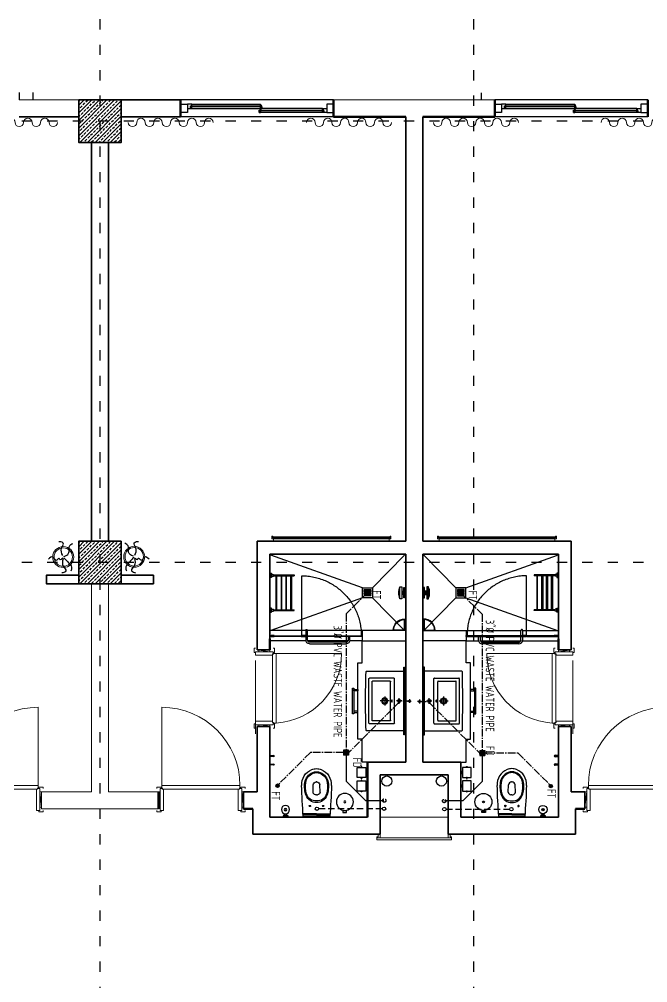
# Model space of a CAD drawing. Header units: millimetres. Extents: x 626118 to 667468, y 4481694 to 4492717.
# Drawn here: x 655968 to 656708, y 4490944 to 4492079 of the extents above; entities that cross this region are included whole.
import ezdxf

# ---------------------------------------------------------------- set-up
doc = ezdxf.new("R2010")
doc.units = ezdxf.units.MM
for name, pattern in [('ACAD_ISO03W100', [30, 12, -18]), ('CENTER2', [1.125, 0.75, -0.125, 0.125, -0.125]), ('DUZ', [500, 500]), ('HIDDEN', [0.375, 0.25, -0.125]), ('HIDDEN2', [0.1875, 0.125, -0.0625])]:
    doc.linetypes.add(name, pattern=pattern)
doc.layers.get('0').update_dxf_attribs({"color": 1, "linetype": 'DUZ'})
for name, color, linetype in [('0 MC MAHAL', 94, 'Continuous'), ('a_cam', 161, 'Continuous'), ('a_gorunus', 233, 'Continuous'), ('a_mobilya', 1, 'Continuous'), ('a_mobilya_tarama', 253, 'Continuous'), ('a_seramik', 241, 'Continuous'), ('a_seramik_tarama', 85, 'Continuous'), ('a_vitrifiye', 195, 'Continuous'), ('AGAC', 116, 'Continuous'), ('banyo_tar', 143, 'Continuous'), ('DR-SOIL PIPE', 6, 'HIDDEN'), ('DR-TEXT', 3, 'Continuous'), ('DR-WASTE PIPE', 5, 'CENTER2'), ('KOLTAR_F', 145, 'Continuous'), ('PEN', 161, 'Continuous'), ('PLUM FIT', 7, 'Continuous'), ('söve', 26, 'DUZ'), ('TESİSAT', 57, 'Continuous')]:
    doc.layers.add(name, color=color, linetype=linetype)
for name, color, linetype, lineweight in [('cam', 143, 'Continuous', 20), ('DUV', 220, 'Continuous', 50), ('DUVAR', 7, 'Continuous', 35), ('FE_MOBTEF.2', 33, 'Continuous', 18), ('FE_PERDE', 205, 'Continuous', 15), ('gor25', 142, 'Continuous', 25), ('iç duvar', 7, 'Continuous', 50), ('KAPEN', 151, 'Continuous', 9), ('KOLON_F', 3, 'Continuous', 35), ('sabt_tef', 181, 'Continuous', 30)]:
    doc.layers.add(name, color=color, linetype=linetype, lineweight=lineweight)
doc.styles.add('din.shx', font='din.shx', dxfattribs={"width": 0.7})

# ---------------------------------------------------------------- blocks, each defined once
blk = doc.blocks.new('new block')
at = {"layer": 'KAPEN'}
for p, q in [((105202.053, 48261.86), (105202.02, 48261.86)), ((105202.053, 48261.853), (105202.053, 48261.86)), ((105202.063, 48261.853), (105202.053, 48261.853)), ((105202.063, 48261.047), (105202.063, 48261.853)), ((105201.25, 48261.04), (105202.053, 48261.04)), ((105202.053, 48261.047), (105202.063, 48261.047)), ((105202.053, 48261.04), (105202.053, 48261.047))]:
    blk.add_line(p, q, dxfattribs=at)
for points in [[(105202.055, 48261.92), (105202.04, 48261.92), (105202.04, 48261.87), (105202.055, 48261.87)], [(105202.265, 48261.92), (105202.28, 48261.92), (105202.28, 48261.87), (105202.265, 48261.87)], [(105202.02, 48261.04), (105202.02, 48261.86)], [(105202.225, 48261.88), (105202.225, 48261.9), (105202.095, 48261.88), (105202.095, 48261.9)], [(105202.055, 48260.98), (105202.04, 48260.98), (105202.04, 48261.03), (105202.055, 48261.03)], [(105202.225, 48261.02), (105202.225, 48261), (105202.095, 48261.02), (105202.095, 48261)], [(105202.265, 48260.98), (105202.28, 48260.98), (105202.28, 48261.03), (105202.265, 48261.03)]]:
    blk.add_lwpolyline(points, dxfattribs=at)
for points in [[(105202.055, 48261.88), (105202.055, 48261.855), (105202.065, 48261.855), (105202.065, 48261.84), (105202.265, 48261.84), (105202.265, 48261.88)], [(105202.055, 48261.02), (105202.055, 48261.045), (105202.065, 48261.045), (105202.065, 48261.06), (105202.265, 48261.06), (105202.265, 48261.02)]]:
    blk.add_lwpolyline(points, close=True, dxfattribs=at)
blk.add_arc((105202.071, 48261.04), 0.822, 93.6023, 180, dxfattribs=at)
blk = doc.blocks.new('K210')
for p, q in [((0.04, 0.985), (0.04, 0.032)), ((0.04, 0.032), (0.047, 0.032)), ((0.047, 0.032), (0.047, 0.022)), ((0.047, 0.022), (0.953, 0.022)), ((0.953, 0.032), (0.96, 0.032)), ((0.953, 0.022), (0.953, 0.032)), ((0.96, 0.032), (0.96, 0.065))]:
    blk.add_line(p, q)
for points in [[(-0.02, 0.03), (-0.02, 0.045), (0.03, 0.045), (0.03, 0.03)], [(0.04, 0.065), (0.96, 0.065)], [(1.02, 0.03), (1.02, 0.045), (0.97, 0.045), (0.97, 0.03)], [(0.02, -0.19), (0, -0.19), (0.02, -0.01), (0, -0.01)], [(0.98, -0.19), (1, -0.19), (0.98, -0.01), (1, -0.01)], [(-0.02, -0.23), (-0.02, -0.245), (0.03, -0.245), (0.03, -0.23)], [(1.02, -0.23), (1.02, -0.245), (0.97, -0.245), (0.97, -0.23)]]:
    blk.add_lwpolyline(points)
for points in [[(0.02, 0.03), (0.045, 0.03), (0.045, 0.02), (0.06, 0.02), (0.06, -0.23), (0.02, -0.23)], [(0.98, 0.03), (0.955, 0.03), (0.955, 0.02), (0.94, 0.02), (0.94, -0.23), (0.98, -0.23)]]:
    blk.add_lwpolyline(points, close=True)
blk.add_arc((0.04, 0.065), 0.92, 0, 90)
blk = doc.blocks.new('rgtkjıtdkfgölv')
at = {"layer": 'FE_MOBTEF.2'}
for p, q in [((104445.908, 48877.932), (104445.888, 48877.932)), ((104445.888, 48877.932), (104445.888, 48877.902)), ((104445.888, 48877.902), (104445.898, 48877.902)), ((104445.898, 48877.914), (104445.898, 48877.922)), ((104445.898, 48877.922), (104447.278, 48877.922)), ((104445.898, 48877.922), (104445.908, 48877.922)), ((104445.898, 48877.902), (104445.898, 48877.922)), ((104445.898, 48877.908), (104445.898, 48877.914)), ((104445.898, 48877.914), (104447.278, 48877.914)), ((104447.278, 48877.914), (104445.898, 48877.914)), ((104447.278, 48877.908), (104445.898, 48877.908)), ((104445.908, 48877.932), (104445.908, 48877.962)), ((104445.908, 48877.922), (104445.908, 48877.932)), ((104447.261, 48877.932), (104445.914, 48877.932)), ((104447.268, 48877.932), (104447.268, 48877.962)), ((104447.268, 48877.932), (104447.288, 48877.932)), ((104447.268, 48877.922), (104447.268, 48877.932)), ((104447.278, 48877.922), (104447.268, 48877.922)), ((104447.278, 48877.902), (104447.278, 48877.922)), ((104447.278, 48877.922), (104447.278, 48877.914)), ((104447.278, 48877.914), (104447.278, 48877.908)), ((104447.288, 48877.902), (104447.278, 48877.902)), ((104447.288, 48877.932), (104447.288, 48877.902))]:
    blk.add_line(p, q, dxfattribs=at)
blk = doc.blocks.new('urejjnjf')
at = {"layer": 'sabt_tef'}
for p, q in [((104450.066, 49042.304), (104449.756, 49042.304)), ((104449.911, 49042.284), (104449.756, 49042.284)), ((104449.911, 49042.276), (104449.756, 49042.276)), ((104449.911, 49042.284), (104450.066, 49042.284)), ((104449.911, 49042.276), (104450.066, 49042.276)), ((104449.846, 49042.184), (104449.822, 49042.184)), ((104449.834, 49042.195), (104449.834, 49042.184)), ((104449.834, 49042.173), (104449.834, 49042.184)), ((104449.976, 49042.184), (104450.001, 49042.184)), ((104449.989, 49042.195), (104449.989, 49042.184)), ((104449.989, 49042.173), (104449.989, 49042.184)), ((104449.87, 49042.02), (104449.872, 49041.935)), ((104449.911, 49042.051), (104449.9, 49042.051)), ((104449.911, 49042.051), (104449.923, 49042.051)), ((104449.953, 49042.02), (104449.95, 49041.935)), ((104449.911, 49041.901), (104449.907, 49041.901)), ((104449.907, 49041.901), (104449.911, 49041.901)), ((104449.915, 49041.901), (104449.911, 49041.901)), ((104449.911, 49041.901), (104449.915, 49041.901))]:
    blk.add_line(p, q, dxfattribs=at)
for centre, major_axis, start_param, end_param in [((104454.736, 49041.852), (3.536, 3.536), 2.265542, 2.338186), ((104445.087, 49041.852), (-3.536, 3.536), 3.944999, 4.017643), ((104449.911, 49042.014), (0.0919, 0.0919), 0.785398, 1.997007), ((104449.9, 49042.015), (-0.0778, 0.0778), -0.884575, 0.555132), ((104449.834, 49042.184), (-0.0053, 0.0053), 3.926991, 7.068583), ((104449.834, 49042.184), (0.0053, 0.0053), 2.356194, 5.497787), ((104449.911, 49042.014), (-0.0919, 0.0919), 4.286178, 5.497787), ((104449.922, 49042.015), (0.0778, 0.0778), 5.728053, 7.16776), ((104449.989, 49042.184), (-0.0053, 0.0053), 3.926991, 7.068583), ((104449.989, 49042.184), (0.0053, 0.0053), 2.356194, 5.497787), ((104450.07, 49041.955), (0.212, 0.212), 1.997007, 2.51551), ((104450.07, 49041.955), (0.205, 0.205), 2.057267, 2.51551), ((104449.9, 49042.021), (0.0212, 0.0212), 0.785398, 2.385987), ((104449.923, 49042.021), (-0.0212, 0.0212), 3.897198, 5.497787), ((104449.752, 49041.955), (0.205, 0.205), 5.338472, 5.796715), ((104449.752, 49041.955), (0.212, 0.212), 5.338472, 5.856974), ((104449.926, 49041.931), (-0.134, 0.134), 0.731068, 1.971798), ((104449.926, 49041.931), (0.109, 0.109), 2.51551, 3.542594), ((104449.926, 49041.931), (-0.102, 0.102), 0.944713, 1.971798), ((104449.907, 49041.936), (-0.0247, 0.0247), 0.815191, 2.356194), ((104449.915, 49041.936), (0.0247, 0.0247), 3.926991, 5.467994), ((104449.896, 49041.931), (-0.102, 0.102), 2.740591, 3.767676), ((104449.896, 49041.931), (-0.109, 0.109), 2.740591, 3.767676), ((104449.896, 49041.931), (0.134, 0.134), 4.311388, 5.552117), ((104449.911, 49041.894), (0.0806, 0.0806), 3.542594, 3.926991), ((104449.911, 49041.894), (0.0735, 0.0735), 3.542594, 3.926991), ((104449.911, 49041.894), (-0.0735, 0.0735), 2.356194, 2.740591), ((104449.911, 49041.894), (-0.0806, 0.0806), 2.356194, 2.740591), ((104449.911, 49041.894), (0.106, 0.106), 3.542594, 3.926991), ((104449.911, 49041.894), (-0.106, 0.106), 2.356194, 2.740591)]:
    blk.add_ellipse(centre, major_axis=major_axis, ratio=1, start_param=start_param, end_param=end_param, dxfattribs=at)
blk = doc.blocks.new('sj4rıekfsdöşlçdoeköd')
blk.add_line((104449.338, 48901.752), (104449.338, 48901.767))
at = {"layer": 'a_cam'}
for p, q in [((104448.32, 48901.126), (104448.32, 48901.118)), ((104448.668, 48901.126), (104448.32, 48901.126)), ((104448.32, 48901.118), (104448.668, 48901.118)), ((104448.668, 48901.118), (104448.668, 48901.126)), ((104448.686, 48901.126), (104448.686, 48901.118)), ((104449.378, 48901.126), (104448.686, 48901.126)), ((104448.686, 48901.118), (104449.378, 48901.118)), ((104449.378, 48901.118), (104449.378, 48901.126))]:
    blk.add_line(p, q, dxfattribs=at)
at = {"layer": 'a_gorunus'}
for p, q in [((104448.724, 48901.18), (104448.312, 48901.18)), ((104449.221, 48901.18), (104448.746, 48901.18)), ((104449.388, 48901.18), (104449.242, 48901.18)), ((104448.723, 48901.056), (104448.312, 48901.056)), ((104449.388, 48901.056), (104448.743, 48901.056))]:
    blk.add_line(p, q, dxfattribs=at)
at = {"layer": 'a_mobilya'}
for p, q in [((104448.723, 48901.126), (104448.723, 48901.17)), ((104448.743, 48901.17), (104448.743, 48901.126)), ((104448.768, 48901.215), (104449.198, 48901.215)), ((104449.198, 48901.195), (104448.768, 48901.195)), ((104449.223, 48901.126), (104449.223, 48901.17)), ((104449.243, 48901.17), (104449.243, 48901.126)), ((104448.723, 48901.055), (104448.723, 48901.118)), ((104448.743, 48901.118), (104448.743, 48901.055))]:
    blk.add_line(p, q, dxfattribs=at)
for centre, major_axis, start_param, end_param in [((104448.768, 48901.17), (0.0318, 0.0318), 0.785398, 2.356194), ((104448.768, 48901.17), (0.0177, 0.0177), 0.785398, 2.356194), ((104449.198, 48901.17), (-0.0318, 0.0318), 3.926991, 5.497787), ((104449.198, 48901.17), (-0.0177, 0.0177), 3.926991, 5.497787), ((104448.733, 48901.055), (0.00707, 0.00707), 2.356194, 5.497787)]:
    blk.add_ellipse(centre, major_axis=major_axis, ratio=1, start_param=start_param, end_param=end_param, dxfattribs=at)
at = {"layer": 'a_mobilya_tarama', "linetype": 'HIDDEN2', "ltscale": 200}
for p, q in [((104449.393, 48900.67), (104448.312, 48901.056)), ((104449.508, 48900.67), (104449.888, 48901.056)), ((104449.41, 48900.626), (104449.41, 48900.621)), ((104449.49, 48900.626), (104449.41, 48900.626)), ((104449.41, 48900.621), (104449.49, 48900.621)), ((104449.41, 48900.603), (104449.41, 48900.598)), ((104449.49, 48900.603), (104449.41, 48900.603)), ((104449.41, 48900.598), (104449.49, 48900.598)), ((104449.41, 48900.592), (104449.41, 48900.587)), ((104449.49, 48900.592), (104449.41, 48900.592)), ((104449.41, 48900.587), (104449.49, 48900.587)), ((104449.41, 48900.58), (104449.41, 48900.575)), ((104449.49, 48900.58), (104449.41, 48900.58)), ((104449.41, 48900.575), (104449.49, 48900.575)), ((104449.411, 48900.65), (104449.411, 48900.645)), ((104449.491, 48900.65), (104449.411, 48900.65)), ((104449.411, 48900.645), (104449.491, 48900.645)), ((104449.411, 48900.638), (104449.411, 48900.633)), ((104449.491, 48900.638), (104449.411, 48900.638)), ((104449.411, 48900.633), (104449.491, 48900.633)), ((104449.411, 48900.615), (104449.411, 48900.61)), ((104449.491, 48900.615), (104449.411, 48900.615)), ((104449.411, 48900.61), (104449.491, 48900.61)), ((104449.49, 48900.621), (104449.49, 48900.626)), ((104449.49, 48900.598), (104449.49, 48900.603)), ((104449.49, 48900.587), (104449.49, 48900.592)), ((104449.49, 48900.575), (104449.49, 48900.58)), ((104449.491, 48900.645), (104449.491, 48900.65)), ((104449.491, 48900.633), (104449.491, 48900.638)), ((104449.491, 48900.61), (104449.491, 48900.615)), ((104449.393, 48900.555), (104448.312, 48900.168)), ((104449.508, 48900.555), (104449.888, 48900.168))]:
    blk.add_line(p, q, dxfattribs=at)
at = {"layer": 'a_seramik'}
for p, q in [((104449.388, 48902.606), (104449.388, 48902.337)), ((104449.45, 48902.606), (104449.388, 48902.606)), ((104449.338, 48902.337), (104449.338, 48901.437)), ((104449.388, 48902.337), (104449.338, 48902.337)), ((104449.338, 48901.437), (104449.388, 48901.437)), ((104449.388, 48901.437), (104449.388, 48901.18)), ((104449.388, 48901.18), (104449.9, 48901.18)), ((104449.388, 48901.056), (104449.388, 48901.18)), ((104449.9, 48901.056), (104449.388, 48901.056))]:
    blk.add_line(p, q, dxfattribs=at)
at = {"layer": 'a_seramik_tarama'}
for p, q in [((104448.85, 48901.18), (104448.85, 48901.195)), ((104449.15, 48901.18), (104449.15, 48901.195))]:
    blk.add_line(p, q, dxfattribs=at)
at = {"layer": 'a_vitrifiye'}
for p, q in [((104449.888, 48901.487), (104449.888, 48902.287)), ((104448.352, 48901.129), (104448.312, 48901.129)), ((104448.312, 48901.114), (104448.352, 48901.114)), ((104448.315, 48901.126), (104448.352, 48901.126)), ((104448.352, 48901.117), (104448.315, 48901.117)), ((104448.352, 48901.126), (104448.352, 48901.129)), ((104448.352, 48901.114), (104448.352, 48901.117)), ((104448.668, 48901.129), (104448.678, 48901.129)), ((104448.668, 48901.114), (104448.668, 48901.129)), ((104448.678, 48901.114), (104448.668, 48901.114)), ((104448.678, 48901.129), (104448.678, 48901.114)), ((104448.678, 48901.114), (104448.718, 48901.114)), ((104448.681, 48901.117), (104448.681, 48901.126)), ((104448.681, 48901.126), (104448.718, 48901.126)), ((104448.718, 48901.117), (104448.681, 48901.117)), ((104449.378, 48901.129), (104449.378, 48901.114)), ((104449.378, 48901.129), (104449.378, 48901.114)), ((104449.388, 48901.129), (104449.378, 48901.129)), ((104449.378, 48901.114), (104449.388, 48901.114)), ((104449.388, 48901.129), (104449.388, 48901.114)), ((104449.388, 48901.114), (104449.388, 48901.129))]:
    blk.add_line(p, q, dxfattribs=at)
at = {"layer": 'a_vitrifiye', "linetype": 'HIDDEN', "ltscale": 10}
for p, q in [((104448.678, 48901.129), (104448.678, 48900.411)), ((104448.718, 48901.129), (104448.678, 48901.129))]:
    blk.add_line(p, q, dxfattribs=at)
at = {"layer": 'a_vitrifiye', "linetype": 'HIDDEN'}
for p, q in [((104448.718, 48901.129), (104448.718, 48901.126)), ((104448.718, 48901.114), (104448.718, 48901.117))]:
    blk.add_line(p, q, dxfattribs=at)
at = {"layer": 'a_vitrifiye', "linetype": 'HIDDEN', "ltscale": 10}
blk.add_ellipse((104448.672, 48901.117), major_axis=(-0.499, 0.499), ratio=1, start_param=2.364699, end_param=3.928437, dxfattribs=at)
at = {"layer": 'sabt_tef'}
for p, q in [((104448.457, 48903.238), (104448.457, 48903.244)), ((104448.512, 48903.244), (104448.457, 48903.244)), ((104448.512, 48903.238), (104448.457, 48903.238)), ((104448.46, 48903.234), (104448.46, 48903.238)), ((104448.46, 48903.234), (104448.509, 48903.234)), ((104448.475, 48903.232), (104448.475, 48903.214)), ((104448.495, 48903.232), (104448.495, 48903.214)), ((104448.509, 48903.234), (104448.509, 48903.238)), ((104448.512, 48903.238), (104448.512, 48903.244)), ((104449.162, 48903.202), (104449.205, 48903.202)), ((104449.162, 48903.181), (104449.162, 48903.202)), ((104449.205, 48903.181), (104449.162, 48903.181)), ((104449.205, 48903.202), (104449.205, 48903.181)), ((104449.375, 48902.959), (104449.375, 48902.949)), ((104449.385, 48902.959), (104449.375, 48902.959)), ((104449.385, 48902.949), (104449.385, 48902.959)), ((104449.43, 48902.949), (104449.33, 48902.949)), ((104449.33, 48902.949), (104449.33, 48902.829)), ((104449.375, 48902.949), (104449.385, 48902.949)), ((104449.43, 48902.829), (104449.43, 48902.949)), ((104449.43, 48902.892), (104449.435, 48902.892)), ((104449.435, 48902.887), (104449.43, 48902.887)), ((104449.435, 48902.904), (104449.445, 48902.904)), ((104449.435, 48902.874), (104449.435, 48902.904)), ((104449.435, 48902.892), (104449.435, 48902.887)), ((104449.445, 48902.874), (104449.435, 48902.874)), ((104449.445, 48902.904), (104449.445, 48902.874)), ((104449.33, 48902.829), (104449.43, 48902.829)), ((104449.43, 48902.789), (104449.33, 48902.789)), ((104449.33, 48902.789), (104449.33, 48902.669)), ((104449.375, 48902.829), (104449.385, 48902.829)), ((104449.375, 48902.819), (104449.375, 48902.829)), ((104449.385, 48902.819), (104449.375, 48902.819)), ((104449.375, 48902.799), (104449.375, 48902.789)), ((104449.385, 48902.799), (104449.375, 48902.799)), ((104449.375, 48902.789), (104449.385, 48902.789)), ((104449.385, 48902.829), (104449.385, 48902.819)), ((104449.385, 48902.789), (104449.385, 48902.799)), ((104449.43, 48902.669), (104449.43, 48902.789)), ((104449.43, 48902.732), (104449.435, 48902.732)), ((104449.435, 48902.727), (104449.43, 48902.727)), ((104449.435, 48902.744), (104449.445, 48902.744)), ((104449.435, 48902.714), (104449.435, 48902.744)), ((104449.435, 48902.732), (104449.435, 48902.727)), ((104449.445, 48902.744), (104449.445, 48902.714)), ((104448.312, 48902.641), (104448.312, 48902.631)), ((104448.342, 48902.641), (104448.312, 48902.641)), ((104448.312, 48902.631), (104448.342, 48902.631)), ((104448.342, 48902.641), (104448.342, 48902.645)), ((104448.342, 48902.627), (104448.342, 48902.631)), ((104449.33, 48902.669), (104449.43, 48902.669)), ((104449.375, 48902.669), (104449.385, 48902.669)), ((104449.375, 48902.659), (104449.375, 48902.669)), ((104449.385, 48902.659), (104449.375, 48902.659)), ((104449.385, 48902.669), (104449.385, 48902.659)), ((104449.445, 48902.714), (104449.435, 48902.714)), ((104448.312, 48902.541), (104448.312, 48902.531)), ((104448.342, 48902.541), (104448.312, 48902.541)), ((104448.312, 48902.531), (104448.342, 48902.531)), ((104448.342, 48902.541), (104448.342, 48902.545)), ((104448.342, 48902.527), (104448.342, 48902.531)), ((104449.878, 48902.287), (104449.878, 48901.487)), ((104449.888, 48902.287), (104449.878, 48902.287)), ((104449.881, 48902.237), (104449.44, 48902.237)), ((104449.761, 48902.157), (104449.475, 48902.157)), ((104449.888, 48901.544), (104449.888, 48902.23)), ((104449.468, 48902.15), (104449.468, 48901.624)), ((104449.504, 48902.114), (104449.504, 48901.66)), ((104449.716, 48902.121), (104449.511, 48902.121)), ((104449.723, 48902.114), (104449.723, 48901.66)), ((104449.768, 48902.15), (104449.768, 48901.624)), ((104449.273, 48902.037), (104449.273, 48901.737)), ((104449.288, 48902.037), (104449.273, 48902.037)), ((104449.288, 48901.737), (104449.288, 48902.037)), ((104449.288, 48902.007), (104449.288, 48902.022)), ((104449.288, 48902.022), (104449.338, 48902.022)), ((104449.338, 48902.007), (104449.288, 48902.007)), ((104449.653, 48901.835), (104449.653, 48901.94)), ((104449.706, 48901.887), (104449.601, 48901.887)), ((104449.856, 48901.887), (104449.791, 48901.887)), ((104449.823, 48901.92), (104449.823, 48901.854)), ((104449.273, 48901.737), (104449.288, 48901.737)), ((104449.288, 48901.767), (104449.288, 48901.752)), ((104449.338, 48901.767), (104449.288, 48901.767)), ((104449.288, 48901.752), (104449.338, 48901.752)), ((104449.761, 48901.617), (104449.475, 48901.617)), ((104449.716, 48901.653), (104449.511, 48901.653)), ((104449.44, 48901.537), (104449.881, 48901.537)), ((104449.878, 48901.487), (104449.888, 48901.487)), ((104449.888, 48901.056), (104449.754, 48901.056)), ((104449.883, 48901.051), (104449.759, 48901.051)), ((104449.883, 48900.927), (104449.883, 48901.051)), ((104449.888, 48900.922), (104449.888, 48901.056)), ((104448.312, 48900.792), (104448.312, 48900.842)), ((104448.312, 48900.842), (104448.322, 48900.842)), ((104448.322, 48900.842), (104448.322, 48900.792)), ((104448.322, 48900.827), (104448.342, 48900.827)), ((104448.322, 48900.807), (104448.342, 48900.807)), ((104448.342, 48900.827), (104448.342, 48900.807)), ((104448.342, 48900.822), (104448.587, 48900.822)), ((104448.342, 48900.812), (104448.587, 48900.812)), ((104448.372, 48900.812), (104448.382, 48900.812)), ((104448.372, 48900.412), (104448.372, 48900.812)), ((104448.382, 48900.812), (104448.382, 48900.412)), ((104448.432, 48900.812), (104448.442, 48900.812)), ((104448.432, 48900.412), (104448.432, 48900.812)), ((104448.442, 48900.812), (104448.442, 48900.412)), ((104448.487, 48900.812), (104448.497, 48900.812)), ((104448.487, 48900.412), (104448.487, 48900.812)), ((104448.497, 48900.812), (104448.497, 48900.412)), ((104448.557, 48900.812), (104448.547, 48900.812)), ((104448.547, 48900.812), (104448.547, 48900.412)), ((104448.557, 48900.412), (104448.557, 48900.812)), ((104448.587, 48900.822), (104448.587, 48900.812)), ((104448.322, 48900.792), (104448.312, 48900.792)), ((104449.853, 48900.682), (104449.833, 48900.682)), ((104449.833, 48900.682), (104449.833, 48900.542)), ((104449.853, 48900.682), (104449.833, 48900.682)), ((104449.853, 48900.617), (104449.853, 48900.682)), ((104449.853, 48900.542), (104449.853, 48900.682)), ((104449.393, 48900.67), (104449.393, 48900.555)), ((104449.508, 48900.67), (104449.393, 48900.67)), ((104449.508, 48900.555), (104449.508, 48900.67)), ((104449.865, 48900.617), (104449.853, 48900.617)), ((104449.865, 48900.617), (104449.853, 48900.617)), ((104449.853, 48900.542), (104449.853, 48900.607)), ((104449.853, 48900.607), (104449.865, 48900.607)), ((104449.853, 48900.607), (104449.865, 48900.607)), ((104449.858, 48900.632), (104449.858, 48900.617)), ((104449.878, 48900.632), (104449.858, 48900.632)), ((104449.858, 48900.607), (104449.858, 48900.592)), ((104449.858, 48900.592), (104449.878, 48900.592)), ((104449.888, 48900.624), (104449.863, 48900.624)), ((104449.863, 48900.624), (104449.863, 48900.622)), ((104449.863, 48900.622), (104449.863, 48900.624)), ((104449.863, 48900.624), (104449.888, 48900.624)), ((104449.863, 48900.622), (104449.873, 48900.622)), ((104449.883, 48900.622), (104449.863, 48900.622)), ((104449.873, 48900.602), (104449.863, 48900.602)), ((104449.863, 48900.602), (104449.863, 48900.6)), ((104449.863, 48900.6), (104449.863, 48900.602)), ((104449.863, 48900.602), (104449.883, 48900.602)), ((104449.863, 48900.6), (104449.888, 48900.6)), ((104449.888, 48900.6), (104449.863, 48900.6)), ((104449.878, 48900.672), (104449.878, 48900.624)), ((104449.888, 48900.672), (104449.878, 48900.672)), ((104449.878, 48900.624), (104449.878, 48900.632)), ((104449.878, 48900.592), (104449.878, 48900.6)), ((104449.878, 48900.6), (104449.878, 48900.552)), ((104449.883, 48900.602), (104449.883, 48900.622)), ((104449.888, 48900.552), (104449.888, 48900.672)), ((104449.888, 48900.6), (104449.888, 48900.624)), ((104449.888, 48900.624), (104449.888, 48900.6)), ((104449.393, 48900.555), (104449.508, 48900.555)), ((104449.833, 48900.542), (104449.853, 48900.542)), ((104449.833, 48900.542), (104449.853, 48900.542)), ((104449.878, 48900.552), (104449.888, 48900.552)), ((104448.312, 48900.432), (104448.312, 48900.382)), ((104448.322, 48900.432), (104448.312, 48900.432)), ((104448.312, 48900.382), (104448.322, 48900.382)), ((104448.322, 48900.382), (104448.322, 48900.432)), ((104448.322, 48900.417), (104448.342, 48900.417)), ((104448.322, 48900.397), (104448.342, 48900.397)), ((104448.342, 48900.397), (104448.342, 48900.417)), ((104448.342, 48900.412), (104448.587, 48900.412)), ((104448.342, 48900.402), (104448.587, 48900.402)), ((104448.382, 48900.412), (104448.372, 48900.412)), ((104448.442, 48900.412), (104448.432, 48900.412)), ((104448.497, 48900.412), (104448.487, 48900.412)), ((104448.547, 48900.412), (104448.557, 48900.412)), ((104448.587, 48900.402), (104448.587, 48900.412))]:
    blk.add_line(p, q, dxfattribs=at)
for centre, major_axis, ratio, start_param, end_param in [((104448.485, 48903.166), (0.0346, 0.0346), 1, 0.785398, 7.068583), ((104448.485, 48903.166), (0.0099, 0.0099), 1, 0.785398, 7.068583), ((104448.485, 48903.166), (-0.00707, 0.00707), 1, -0.785398, 5.497787), ((104449.184, 48903.076), (-0.0708, 0.0708), 1, -0.785398, 5.497787), ((104449.184, 48903.076), (0.00765, 0.00765), 1, 0.785398, 7.068583), ((104448.342, 48902.636), (0.00636, 0.00636), 1, 3.926991, 7.068583), ((104448.342, 48902.536), (0.00636, 0.00636), 1, 3.926991, 7.068583), ((104461.193, 48901.887), (8.319, 8.319), 1, 2.327015, 2.385374), ((104449.44, 48902.23), (-0.00495, 0.00495), 1, -0.785398, 0.751244), ((104449.475, 48902.15), (-0.00495, 0.00495), 1, -0.785398, 0.785398), ((104449.761, 48902.15), (-0.00495, 0.00495), 1, 3.926991, 5.497787), ((104449.881, 48902.23), (-0.00495, 0.00495), 1, 3.926991, 5.497787), ((104449.511, 48902.114), (-0.00495, 0.00495), 1, -0.785398, 0.785398), ((104449.716, 48902.114), (-0.00495, 0.00495), 1, 3.926991, 5.497787), ((104449.653, 48901.887), (0.0265, 0.0265), 1, 3.926991, 10.210176), ((104449.653, 48901.887), (0.0184, 0.0184), 1, 3.926991, 10.210176), ((104449.737, 48901.887), (0, 0.0123), 0.321168, 0, 6.283185), ((104449.823, 48901.887), (0.0124, 0.0124), 1, 3.926991, 10.210176), ((104449.475, 48901.624), (0.00495, 0.00495), 1, 2.356194, 3.926991), ((104449.511, 48901.66), (0.00495, 0.00495), 1, 2.356194, 3.926991), ((104449.716, 48901.66), (0.00495, 0.00495), 1, 3.926991, 5.497787), ((104449.761, 48901.624), (0.00495, 0.00495), 1, 3.926991, 5.497787), ((104449.44, 48901.544), (-0.00495, 0.00495), 1, 0.819553, 2.356194), ((104449.881, 48901.544), (0.00495, 0.00495), 1, 3.926991, 5.497787), ((104449.884, 48901.052), (-0.0917, 0.0917), 1, 0.751374, 2.390218), ((104449.884, 48901.052), (-0.0882, 0.0882), 1, 0.790124, 2.351469), ((104449.989, 48900.612), (0.121, 0.121), 1, 1.934008, 2.778381), ((104449.989, 48900.612), (0.121, 0.121), 1, 1.934008, 2.778381), ((104449.873, 48900.612), (0.00707, 0.00707), 1, 0.785398, 7.068583), ((104449.873, 48900.612), (-0.00707, 0.00707), 1, -0.785398, 0.261799), ((104449.873, 48900.612), (0.00707, 0.00707), 1, 2.879793, 3.926991)]:
    blk.add_ellipse(centre, major_axis=major_axis, ratio=ratio, start_param=start_param, end_param=end_param, dxfattribs=at)
at = {"layer": '0 MC MAHAL'}
blk.add_blockref('urejjnjf', (-1.061, -139.06), dxfattribs=at)
blk = doc.blocks.new('GEN_BLOCK00601')
at = {"linetype": 'Continuous', "ltscale": 50}
for centre, start, end in [((50, 50), 0, 180), ((150, 50), 180, 0), ((250, 50), 0, 180), ((350, 50), 180, 0), ((450, 50), 0, 180), ((550, 50), 180, 0), ((650, 50), 0, 180), ((750, 50), 180, 0), ((850, 50), 0, 180), ((950, 50), 180, 0)]:
    blk.add_arc(centre, 50, start, end, dxfattribs=at)
for tag in ['FLOOR', 'Sfb']:
    blk.add_attdef(tag, (0, 0), '', height=1)
blk = doc.blocks.new('FD')
at = {"layer": 'PLUM FIT'}
h = blk.add_hatch(dxfattribs=at)
h.set_pattern_fill('NET', color=56, scale=7.714286, angle=90, style=0)
h.set_pattern_definition([(90, (7609.1601, 24196.6292), (0.964285714, -1e-13), []), (360, (7609.1601, 24196.6292), (-1e-13, -0.964285714), [])])
h.paths.add_polyline_path([(-1.9, 0, 1), (1.9, 0, 1)])
at = {"layer": 'PLUM FIT', "color": 1}
for p, q in [((-2.9, 2.9), (2.9, 2.9)), ((-2.9, 2.9), (-2.9, -2.9)), ((2.9, 2.9), (2.9, -2.9)), ((-2.9, -2.9), (2.9, -2.9))]:
    blk.add_line(p, q, dxfattribs=at)
for radius in [2.89, 1.93]:
    blk.add_circle((0, 0), radius, dxfattribs=at)
blk = doc.blocks.new('A$C08e6b166')
at = {"layer": 'PLUM FIT'}
h = blk.add_hatch(dxfattribs=at)
h.set_pattern_fill('NET', color=56, scale=8, angle=180.0273, style=0)
h.set_pattern_definition([(180.0273206, (-24864.2387, 8035.8805), (-0.000476835, 0.999999887), []), (90.0273206, (-24864.2387, 8035.8805), (0.999999887, 0.000476835), [])])
h.paths.add_polyline_path([(232.3, 154.9, 1), (232.3, 158.9, 1)])
h = blk.add_hatch(dxfattribs=at)
h.set_pattern_fill('NET', color=56, scale=8, angle=180.0273, style=0)
h.set_pattern_definition([(180.0273206, (-25091.6204, 7930.2092), (-0.000476835, 0.999999887), []), (90.0273206, (-25091.6204, 7930.2092), (0.999999887, 0.000476835), [])])
h.paths.add_polyline_path([(4.9, 49.2, 1), (4.9, 53.2, 1)])
at = {"layer": 'DR-SOIL PIPE', "ltscale": 30}
blk.add_line((259.5, 33.6, 0), (259.5, 108.6, 0), dxfattribs=at)
at = {"layer": 'DR-SOIL PIPE', "linetype": 'Continuous', "ltscale": 20}
for centre in [(259.5, 110.6, 0), (259.5, 31.6, 0)]:
    blk.add_circle(centre, 2, dxfattribs=at)
at = {"layer": 'DR-WASTE PIPE', "ltscale": 12}
for p, q in [((193.3, 118.3, 0), (230.8, 155.8, 0)), ((193.3, 79.3, 0), (193.3, 118.3, 0)), ((4.9, 51, 0), (29.8, 76, 0)), ((29.8, 76, 0), (190.3, 76, 0)), ((132.8, 12.6, 0), (193.3, 73.1, 0)), ((132.8, 1.1, 0), (132.8, 12.6, 0))]:
    blk.add_line(p, q, dxfattribs=at)
at = {"layer": 'DR-WASTE PIPE', "linetype": 'Continuous', "ltscale": 12}
for p, q in [((196.3, 76.3, 0), (227.1, 76.3, 0)), ((249.8, 53.5, 0), (227.1, 76.3, 0)), ((249.8, 53.5, 0), (249.8, 31.8, 0))]:
    blk.add_line(p, q, dxfattribs=at)
at = {"layer": 'DR-WASTE PIPE', "color": 1, "linetype": 'CENTER2'}
for p, q in [((130.5, 2.2, 0), (135, 2.2, 0)), ((132.8, 4.5, 0), (132.8, 0, 0))]:
    blk.add_line(p, q, dxfattribs=at)
at = {"layer": 'DR-WASTE PIPE', "ltscale": 12}
blk.add_circle((249.9, 31.4, 0), 2, dxfattribs=at)
at = {"layer": 'DR-WASTE PIPE', "color": 1, "linetype": 'Continuous'}
blk.add_circle((132.8, 2.2, 0), 1.14, dxfattribs=at)
at = {"layer": 'PLUM FIT', "color": 1}
for centre in [(232.3, 156.9, 0), (4.9, 51.2)]:
    blk.add_circle(centre, 2, dxfattribs=at)
at = {"layer": 'DR-WASTE PIPE', "xscale": 1.037037037312984, "yscale": 1.037037037312984, "zscale": 1.037037037312984, "rotation": 90.02732063688403}
blk.add_blockref('FD', (193.3, 76.3, 0), dxfattribs=at)
at = {"layer": 'DR-TEXT', "char_height": 10, "width": 48.765, "attachment_point": 1, "rotation": 0.0273, "style": 'din.shx'}
for s, insert in [('FT', (235.8, 162.7, 11.1)), ('FD', (185, 90.6, 11.1)), ('FT', (2.1, 70, 11.1))]:
    blk.add_mtext(s, dxfattribs=dict(at, insert=insert))
at = {"layer": 'DR-TEXT', "insert": (168.3, 80.3), "char_height": 10, "width": 168.339, "attachment_point": 9, "style": 'din.shx'}
blk.add_mtext('3"%%C PVC WASTE WATER PIPE ', dxfattribs=at)
blk = doc.blocks.new('A$Ce8a2d78a')
at = {"layer": 'PLUM FIT'}
h = blk.add_hatch(dxfattribs=at)
h.set_pattern_fill('NET', color=56, scale=8, angle=180.0273, style=0)
h.set_pattern_definition([(180.0273206, (-25093.763, 8008.5444), (-0.000476835, 0.999999887), []), (90.0273206, (-25093.763, 8008.5444), (0.999999887, 0.000476835), [])])
h.paths.add_polyline_path([(2.8, 114.8, -1), (2.8, 110.8, -1)])
h = blk.add_hatch(dxfattribs=at)
h.set_pattern_fill('NET', color=56, scale=8, angle=180.0273, style=0)
h.set_pattern_definition([(180.0273206, (-24866.3813, 8114.2158), (-0.000476835, 0.999999887), []), (90.0273206, (-24866.3813, 8114.2158), (0.999999887, 0.000476835), [])])
h.paths.add_polyline_path([(230.2, 9.1, -1), (230.2, 5.1, -1)])
at = {"layer": 'DR-SOIL PIPE', "ltscale": 30}
blk.add_line((257.4, 130.5, 0), (257.4, 55.4, 0), dxfattribs=at)
at = {"layer": 'DR-SOIL PIPE', "linetype": 'Continuous', "ltscale": 20}
for centre in [(257.4, 132.5, 0), (257.4, 53.4, 0)]:
    blk.add_circle(centre, 2, dxfattribs=at)
at = {"layer": 'DR-WASTE PIPE', "color": 1, "linetype": 'CENTER2'}
for p, q in [((128.1, 162.4, 0), (132.6, 162.4, 0)), ((130.5, 160.2, 0), (130.5, 164.7, 0))]:
    blk.add_line(p, q, dxfattribs=at)
at = {"layer": 'DR-WASTE PIPE', "ltscale": 12}
for p, q in [((130.5, 163.6, 0), (130.5, 152.1, 0)), ((130.7, 151.4), (191.2, 90.9)), ((2.7, 113), (27.7, 88)), ((27.7, 88, 0), (188.1, 88, 0)), ((191.2, 84.8, 0), (191.2, 45.7, 0)), ((191.2, 45.7), (228.7, 8.2))]:
    blk.add_line(p, q, dxfattribs=at)
at = {"layer": 'DR-WASTE PIPE', "linetype": 'Continuous', "ltscale": 12}
for p, q in [((247.7, 110.5), (247.7, 132.2)), ((247.7, 110.5), (224.9, 87.8)), ((194.2, 87.8, 0), (224.9, 87.8, 0))]:
    blk.add_line(p, q, dxfattribs=at)
at = {"layer": 'DR-WASTE PIPE', "color": 1, "linetype": 'Continuous'}
blk.add_circle((130.5, 162.4, 0), 1.14, dxfattribs=at)
at = {"layer": 'DR-WASTE PIPE', "ltscale": 12}
blk.add_circle((247.7, 132.7, 0), 2, dxfattribs=at)
at = {"layer": 'PLUM FIT', "color": 1}
for centre in [(2.8, 112.8, 0), (230.2, 7.1, 0)]:
    blk.add_circle(centre, 2, dxfattribs=at)
at = {"layer": 'DR-WASTE PIPE', "xscale": -1.037037037312984, "yscale": 1.037037037312984, "zscale": 1.037037037312984, "rotation": 89.97267936311599}
blk.add_blockref('FD', (191.2, 87.8, 0), dxfattribs=at)
at = {"layer": 'DR-TEXT', "char_height": 10, "width": 48.765, "attachment_point": 1, "rotation": 0.0273, "style": 'din.shx'}
for s, insert in [('FT', (0, 128.7, 11.1)), ('FD', (197.3, 105.8, 11.1)), ('FT', (236.9, 10, 11.1))]:
    blk.add_mtext(s, dxfattribs=dict(at, insert=insert))
at = {"layer": 'DR-TEXT', "insert": (173.4, 73, 0), "char_height": 10, "width": 168.339, "attachment_point": 9, "style": 'din.shx'}
blk.add_mtext('3"%%C PVC WASTE WATER PIPE ', dxfattribs=at)

msp = doc.modelspace()

# ---------------------------------------------------------------- hatches: boundary and pattern name
at = {"layer": 'KOLTAR_F'}
h = msp.add_hatch(dxfattribs=at)
h.set_pattern_fill('ANSI33', color=256, style=0)
h.set_pattern_definition([(45, (-5285.81, -12428.142), (-4.4901280605, 4.4901280605), []), (45, (-5281.32, -12428.142), (-4.4901280605, 4.4901280605), [3.175, -1.5875])])
h.paths.add_polyline_path([(656087.67, 4491984.33), (656037.67, 4491984.33), (656037.67, 4491934.33), (656087.67, 4491934.33)])
h = msp.add_hatch(dxfattribs=at)
h.set_pattern_fill('ANSI33', color=256, style=0)
h.set_pattern_definition([(45, (-5285.81, -12948.142), (-4.4901280605, 4.4901280605), []), (45, (-5281.32, -12948.142), (-4.4901280605, 4.4901280605), [3.175, -1.5875])])
h.paths.add_polyline_path([(656087.67, 4491464.33), (656037.67, 4491464.33), (656037.67, 4491414.33), (656087.67, 4491414.33)])

# ---------------------------------------------------------------- linework, layer by layer
at = {"color": 232, "linetype": 'ACAD_ISO03W100'}
for p, q in [((656062.67, 4492079.33), (656062.67, 4488949.33)), ((656502.67, 4492079.33), (656502.67, 4488949.33)), ((657662.67, 4491959.33), (653722.67, 4491959.33)), ((657662.67, 4491439.33), (653722.67, 4491439.33))]:
    msp.add_line(p, q, dxfattribs=at)
at = {"layer": 'AGAC'}
for p, q in [((656337.67, 4491984.33), (656157.67, 4491984.33)), ((656707.67, 4491984.33), (656527.67, 4491984.33)), ((656337.67, 4491964.33), (656157.67, 4491964.33)), ((656707.67, 4491964.33), (656527.67, 4491964.33))]:
    msp.add_line(p, q, dxfattribs=at)
at = {"layer": 'banyo_tar', "ltscale": 0.01}
for points in [[(656018.92, 4491447.51), (656017.44, 4491456.26), (656019.47, 4491462.25), (656016.73, 4491463.65), (656014.38, 4491463.68)], [(656020.27, 4491446.52), (656024.7, 4491448.83), (656026.24, 4491452.2), (656026.66, 4491458.53), (656030.68, 4491461.91)], [(656102.19, 4491446.84), (656097.76, 4491449.15), (656096.22, 4491452.52), (656095.81, 4491458.85), (656091.79, 4491462.22)], [(656103.55, 4491447.82), (656105.02, 4491456.57), (656103, 4491462.56), (656105.73, 4491463.97), (656108.08, 4491464)], [(656019.03, 4491444.51), (656015.3, 4491443.09), (656014.65, 4491444.28), (656012.47, 4491442.62), (656011.11, 4491441.91), (656007.12, 4491445.78), (656001.89, 4491443.39)], [(656020.03, 4491444.99), (656021.87, 4491443.15), (656026.79, 4491437.79), (656027.81, 4491436.68), (656029.14, 4491431.09), (656028.31, 4491429.25)], [(656102.43, 4491445.3), (656100.59, 4491443.47), (656095.67, 4491438.1), (656094.65, 4491437), (656093.32, 4491431.4), (656094.15, 4491429.57)], [(656103.43, 4491444.83), (656107.16, 4491443.41), (656107.81, 4491444.59), (656109.99, 4491442.94), (656111.35, 4491442.23), (656115.34, 4491446.09), (656120.58, 4491443.71)], [(656019.27, 4491443.8), (656019.46, 4491434.93), (656022.58, 4491429.43), (656020.15, 4491427.54), (656017.85, 4491427.06)], [(656103.2, 4491444.12), (656103, 4491435.25), (656099.88, 4491429.74), (656102.31, 4491427.85), (656104.61, 4491427.38)]]:
    msp.add_spline(points, degree=3, dxfattribs=at)
at = {"layer": 'cam'}
for p, q in [((656169.17, 4491977.33), (656253.17, 4491977.33)), ((656169.17, 4491976.83), (656253.17, 4491976.83)), ((656169.17, 4491976.33), (656253.17, 4491976.33)), ((656326.17, 4491972.33), (656250.17, 4491972.33)), ((656326.17, 4491971.83), (656250.17, 4491971.83)), ((656326.17, 4491971.33), (656250.17, 4491971.33)), ((656539.17, 4491977.33), (656623.17, 4491977.33)), ((656539.17, 4491976.83), (656623.17, 4491976.83)), ((656539.17, 4491976.33), (656623.17, 4491976.33)), ((656696.17, 4491972.33), (656620.17, 4491972.33)), ((656696.17, 4491971.83), (656620.17, 4491971.83)), ((656696.17, 4491971.33), (656620.17, 4491971.33))]:
    msp.add_line(p, q, dxfattribs=at)
at = {"layer": 'DUV'}
for p, q in [((656157.67, 4491964.33), (656157.67, 4491984.33)), ((656157.67, 4491964.33), (656157.67, 4491984.33)), ((656157.67, 4491964.33), (656157.67, 4491984.33)), ((656337.67, 4491964.33), (656337.67, 4491984.33)), ((656337.67, 4491964.33), (656337.67, 4491984.33)), ((656337.67, 4491964.33), (656337.67, 4491984.33)), ((656527.67, 4491964.33), (656527.67, 4491984.33)), ((656707.67, 4491964.33), (656707.67, 4491984.33)), ((656337.67, 4491964.33), (656422.67, 4491964.33)), ((656527.67, 4491964.33), (656442.67, 4491964.33)), ((656262.67, 4491349.33), (656262.67, 4491336.33)), ((656602.67, 4491349.33), (656602.67, 4491336.33)), ((656377.67, 4491204.33), (656377.67, 4491139.33)), ((656131.56, 4491169.33), (656131.56, 4491149.33)), ((656231.56, 4491149.33), (656242.67, 4491149.33)), ((656633.78, 4491149.33), (656622.67, 4491149.33))]:
    msp.add_line(p, q, dxfattribs=at)
at = {"layer": 'DUVAR'}
for p, q in [((656157.67, 4491984.33), (656087.67, 4491984.33)), ((656157.67, 4491964.33), (656157.67, 4491984.33)), ((656337.67, 4491964.33), (656337.67, 4491984.33)), ((656527.67, 4491964.33), (656527.67, 4491984.33)), ((656707.67, 4491964.33), (656707.67, 4491984.33)), ((655967.67, 4491964.33), (656037.67, 4491964.33)), ((656157.67, 4491964.33), (656087.67, 4491964.33)), ((656422.67, 4491964.33), (656337.67, 4491964.33)), ((656422.67, 4491964.33), (656422.67, 4491464.33)), ((656442.67, 4491964.33), (656442.67, 4491464.33)), ((656442.67, 4491964.33), (656527.67, 4491964.33)), ((656052.67, 4491934.33), (656052.67, 4491464.33)), ((656072.67, 4491934.33), (656072.67, 4491464.33)), ((656247.67, 4491464.33), (656422.67, 4491464.33)), ((656247.67, 4491464.33), (656247.67, 4491336.33)), ((656617.67, 4491464.33), (656442.67, 4491464.33)), ((656617.67, 4491464.33), (656617.67, 4491336.33)), ((656262.67, 4491449.33), (656422.67, 4491449.33)), ((656262.67, 4491449.33), (656262.67, 4491336.33)), ((656422.67, 4491449.33), (656422.67, 4491204.33)), ((656442.67, 4491449.33), (656442.67, 4491204.33)), ((656602.67, 4491449.33), (656442.67, 4491449.33)), ((656602.67, 4491449.33), (656602.67, 4491336.33)), ((656262.67, 4491336.33), (656247.67, 4491336.33)), ((656602.67, 4491336.33), (656617.67, 4491336.33)), ((656247.67, 4491246.33), (656247.67, 4491169.33)), ((656247.67, 4491246.33), (656262.67, 4491246.33)), ((656262.67, 4491246.33), (656262.67, 4491139.33)), ((656602.67, 4491246.33), (656602.67, 4491139.33)), ((656617.67, 4491246.33), (656602.67, 4491246.33)), ((656617.67, 4491246.33), (656617.67, 4491169.33)), ((656422.67, 4491204.33), (656377.67, 4491204.33)), ((656377.67, 4491204.33), (656377.67, 4491139.33)), ((656442.67, 4491204.33), (656487.67, 4491204.33)), ((656487.67, 4491204.33), (656487.67, 4491139.33)), ((656392.67, 4491189.33), (656472.67, 4491189.33)), ((656392.67, 4491189.33), (656392.67, 4491119.33)), ((656472.67, 4491189.33), (656472.67, 4491119.33)), ((656231.56, 4491169.33), (656247.67, 4491169.33)), ((656231.56, 4491169.33), (656231.56, 4491149.33)), ((656633.78, 4491169.33), (656617.67, 4491169.33)), ((656633.78, 4491169.33), (656633.78, 4491149.33)), ((656242.67, 4491149.33), (656231.56, 4491149.33)), ((656242.67, 4491149.33), (656242.67, 4491119.33)), ((656377.67, 4491139.33), (656262.67, 4491139.33)), ((656487.67, 4491139.33), (656602.67, 4491139.33)), ((656622.67, 4491149.33), (656622.67, 4491119.33)), ((656622.67, 4491149.33), (656633.78, 4491149.33)), ((656392.67, 4491119.33), (656242.67, 4491119.33)), ((656472.67, 4491119.33), (656622.67, 4491119.33))]:
    msp.add_line(p, q, dxfattribs=at)
for points in [[(656037.67, 4491414.33), (655999.67, 4491414.33), (655999.67, 4491424.33), (656037.67, 4491424.33)], [(656087.67, 4491414.33), (656125.67, 4491414.33), (656125.67, 4491424.33), (656087.67, 4491424.33)]]:
    msp.add_lwpolyline(points, dxfattribs=at)
at = {"layer": 'FE_MOBTEF.2'}
for centre, radius in [((656019.46, 4491445.78), 12.34), ((656019.46, 4491445.78), 10.84), ((656103, 4491446.09), 12.34), ((656103, 4491446.09), 10.84)]:
    msp.add_circle(centre, radius, dxfattribs=at)
at = {"layer": 'gor25'}
for p, q in [((656170.67, 4491979.33), (656251.67, 4491979.33)), ((656540.67, 4491979.33), (656621.67, 4491979.33)), ((656170.67, 4491974.33), (656251.67, 4491974.33)), ((656324.67, 4491974.33), (656251.67, 4491974.33)), ((656324.67, 4491969.33), (656251.67, 4491969.33)), ((656540.67, 4491974.33), (656621.67, 4491974.33)), ((656694.67, 4491974.33), (656621.67, 4491974.33)), ((656694.67, 4491969.33), (656621.67, 4491969.33))]:
    msp.add_line(p, q, dxfattribs=at)
at = {"layer": 'iç duvar', "color": 7, "lineweight": 18}
for p, q in [((655967.67, 4491984.33), (656037.67, 4491984.33)), ((656527.67, 4491984.33), (656337.67, 4491984.33)), ((656052.67, 4491414.33), (656052.67, 4491169.33)), ((656072.67, 4491414.33), (656072.67, 4491169.33)), ((655993.78, 4491169.33), (656052.67, 4491169.33)), ((655993.78, 4491169.33), (655993.78, 4491149.33)), ((656131.56, 4491169.33), (656072.67, 4491169.33)), ((655993.78, 4491149.33), (656067.67, 4491149.33)), ((656131.56, 4491149.33), (656052.67, 4491149.33))]:
    msp.add_line(p, q, dxfattribs=at)
at = {"layer": 'KAPEN'}
for p, q in [((656245.67, 4491237.59), (656245.67, 4491323.79)), ((656619.67, 4491237.59), (656619.67, 4491323.79)), ((656472.67, 4491139.33), (656392.67, 4491139.33))]:
    msp.add_line(p, q, dxfattribs=at)
for points in [[(656392.67, 4491114.83), (656388.67, 4491114.83), (656388.67, 4491116.33), (656390.17, 4491116.33), (656390.17, 4491119.33), (656392.67, 4491119.33), (656392.67, 4491114.83)], [(656392.67, 4491114.83), (656388.67, 4491114.83), (656388.67, 4491116.33), (656390.17, 4491116.33), (656390.17, 4491119.33), (656392.67, 4491119.33), (656392.67, 4491114.83)], [(656472.67, 4491114.83), (656476.67, 4491114.83), (656476.67, 4491116.33), (656475.17, 4491116.33), (656475.17, 4491119.33), (656472.67, 4491119.33), (656472.67, 4491114.83)]]:
    msp.add_lwpolyline(points, close=True, dxfattribs=at)
for points in [[(656432.67, 4491114.83), (656388.67, 4491114.83), (656388.67, 4491112.83), (656432.67, 4491112.83)], [(656432.67, 4491114.83), (656476.67, 4491114.83), (656476.67, 4491112.83), (656432.67, 4491112.83)]]:
    msp.add_lwpolyline(points, dxfattribs=at)
at = {"layer": 'KOLON_F'}
for points in [[(656087.67, 4491984.33), (656037.67, 4491984.33), (656037.67, 4491934.33), (656087.67, 4491934.33)], [(656087.67, 4491464.33), (656037.67, 4491464.33), (656037.67, 4491414.33), (656087.67, 4491414.33)]]:
    msp.add_lwpolyline(points, close=True, dxfattribs=at)
at = {"layer": 'PEN'}
for points in [[(656165.67, 4491979.33), (656165.67, 4491979.33), (656165.67, 4491969.33), (656157.67, 4491969.33), (656157.67, 4491969.33), (656157.67, 4491979.33), (656157.67, 4491979.33), (656157.67, 4491979.33), (656165.67, 4491979.33)], [(656165.67, 4491979.33), (656165.67, 4491979.33), (656165.67, 4491974.33), (656169.17, 4491974.33), (656169.17, 4491976.33), (656169.17, 4491977.33), (656170.67, 4491977.33), (656170.67, 4491979.33), (656165.67, 4491979.33)], [(656251.67, 4491979.33), (656251.67, 4491979.33), (656251.67, 4491974.33), (656253.17, 4491974.33), (656253.17, 4491976.33), (656253.17, 4491977.33), (656251.67, 4491977.33), (656251.67, 4491979.33), (656251.67, 4491979.33)], [(656329.67, 4491979.33), (656329.67, 4491979.33), (656329.67, 4491969.33), (656337.67, 4491969.33), (656337.67, 4491969.33), (656337.67, 4491979.33), (656337.67, 4491979.33), (656337.67, 4491979.33), (656329.67, 4491979.33)], [(656535.67, 4491979.33), (656535.67, 4491979.33), (656535.67, 4491969.33), (656527.67, 4491969.33), (656527.67, 4491969.33), (656527.67, 4491979.33), (656527.67, 4491979.33), (656527.67, 4491979.33), (656535.67, 4491979.33)], [(656535.67, 4491979.33), (656535.67, 4491979.33), (656535.67, 4491974.33), (656539.17, 4491974.33), (656539.17, 4491976.33), (656539.17, 4491977.33), (656540.67, 4491977.33), (656540.67, 4491979.33), (656535.67, 4491979.33)], [(656621.67, 4491979.33), (656621.67, 4491979.33), (656621.67, 4491974.33), (656623.17, 4491974.33), (656623.17, 4491976.33), (656623.17, 4491977.33), (656621.67, 4491977.33), (656621.67, 4491979.33), (656621.67, 4491979.33)], [(656699.67, 4491979.33), (656699.67, 4491979.33), (656699.67, 4491969.33), (656707.67, 4491969.33), (656707.67, 4491969.33), (656707.67, 4491979.33), (656707.67, 4491979.33), (656707.67, 4491979.33), (656699.67, 4491979.33)], [(656169.17, 4491974.33), (656170.67, 4491974.33), (656170.67, 4491976.33), (656169.17, 4491976.33)], [(656251.67, 4491974.33), (656251.67, 4491974.33), (656251.67, 4491969.33), (656250.17, 4491969.33), (656250.17, 4491971.33), (656250.17, 4491972.33), (656251.67, 4491972.33), (656251.67, 4491974.33), (656251.67, 4491974.33)], [(656250.17, 4491969.33), (656251.67, 4491969.33), (656251.67, 4491971.33), (656250.17, 4491971.33)], [(656253.17, 4491974.33), (656251.67, 4491974.33), (656251.67, 4491976.33), (656253.17, 4491976.33)], [(656329.67, 4491974.33), (656329.67, 4491974.33), (656329.67, 4491969.33), (656326.17, 4491969.33), (656326.17, 4491971.33), (656326.17, 4491972.33), (656324.67, 4491972.33), (656324.67, 4491974.33), (656329.67, 4491974.33)], [(656326.17, 4491969.33), (656324.67, 4491969.33), (656324.67, 4491971.33), (656326.17, 4491971.33)], [(656539.17, 4491974.33), (656540.67, 4491974.33), (656540.67, 4491976.33), (656539.17, 4491976.33)], [(656621.67, 4491974.33), (656621.67, 4491974.33), (656621.67, 4491969.33), (656620.17, 4491969.33), (656620.17, 4491971.33), (656620.17, 4491972.33), (656621.67, 4491972.33), (656621.67, 4491974.33), (656621.67, 4491974.33)], [(656620.17, 4491969.33), (656621.67, 4491969.33), (656621.67, 4491971.33), (656620.17, 4491971.33)], [(656623.17, 4491974.33), (656621.67, 4491974.33), (656621.67, 4491976.33), (656623.17, 4491976.33)], [(656699.67, 4491974.33), (656699.67, 4491974.33), (656699.67, 4491969.33), (656696.17, 4491969.33), (656696.17, 4491971.33), (656696.17, 4491972.33), (656694.67, 4491972.33), (656694.67, 4491974.33), (656699.67, 4491974.33)], [(656696.17, 4491969.33), (656694.67, 4491969.33), (656694.67, 4491971.33), (656696.17, 4491971.33)]]:
    msp.add_lwpolyline(points, close=True, dxfattribs=at)
at = {"layer": 'söve'}
for p, q in [((655967.67, 4491992.91), (655967.67, 4491984.33)), ((655983.8, 4491992.91), (655983.8, 4491984.33)), ((656511.54, 4491992.7), (656511.54, 4491984.33))]:
    msp.add_line(p, q, dxfattribs=at)
at = {"layer": 'TESİSAT', "color": 8}
for centre in [(656400.43, 4491181.9), (656464.7, 4491181.9)]:
    msp.add_circle(centre, 6, dxfattribs=at)

# ---------------------------------------------------------------- block references
at = {"yscale": 100, "zscale": 100, "rotation": 180}
for p, xscale in [((11176472.15, 9317436.28), 100), ((-9863606.82, 9317436.28), -100)]:
    msp.add_blockref('new block', p, dxfattribs=dict(at, xscale=xscale))
at = {"layer": '0 MC MAHAL', "yscale": 100, "zscale": 100, "rotation": 180}
for name, p, xscale in [('rgtkjıtdkfgölv', (-9788323.6, 9379260.52), -100), ('rgtkjıtdkfgölv', (11101188.94, 9379260.52), 100), ('sj4rıekfsdöşlçdoeköd', (-9788567.35, 9381464.93), -100), ('sj4rıekfsdöşlçdoeköd', (11101432.69, 9381464.93), 100)]:
    msp.add_blockref(name, p, dxfattribs=dict(at, xscale=xscale))
at = {"layer": 'FE_PERDE', "yscale": 0.10000020265579, "zscale": 0.10000020265579, "rotation": 180}
for p, xscale in [((656012.67, 4491962.83), 0.10000020265579), ((656095.93, 4491962.83), -0.10000020265579), ((656752.67, 4491962.83), 0.10000020265579)]:
    msp.add_blockref('GEN_BLOCK00601', p, dxfattribs=dict(at, xscale=xscale))
at = {"layer": 'FE_PERDE', "extrusion": (0, 0, -1), "yscale": 0.10000020265579, "zscale": -0.10000020265579, "rotation": 180}
for p, xscale in [((-656405.9, 4491962.83), -0.10000020265579), ((-656455.34, 4491962.83), 0.10000020265579)]:
    msp.add_blockref('GEN_BLOCK00601', p, dxfattribs=dict(at, xscale=xscale))
at = {"layer": 'iç duvar', "color": 1, "linetype": 'Continuous', "lineweight": 5, "rotation": 270}
for name, p in [('A$Ce8a2d78a', (656264.71, 4491406.67)), ('A$C08e6b166', (656436.61, 4491408.32, 0))]:
    msp.add_blockref(name, p, dxfattribs=at)
at = {"layer": 'KAPEN', "yscale": 100, "zscale": 100}
for p, xscale in [((655993.78, 4491170.33), -100), ((656131.56, 4491170.33), 100), ((656733.78, 4491170.33), -100)]:
    msp.add_blockref('K210', p, dxfattribs=dict(at, xscale=xscale))

doc.saveas('drawing.dxf')
